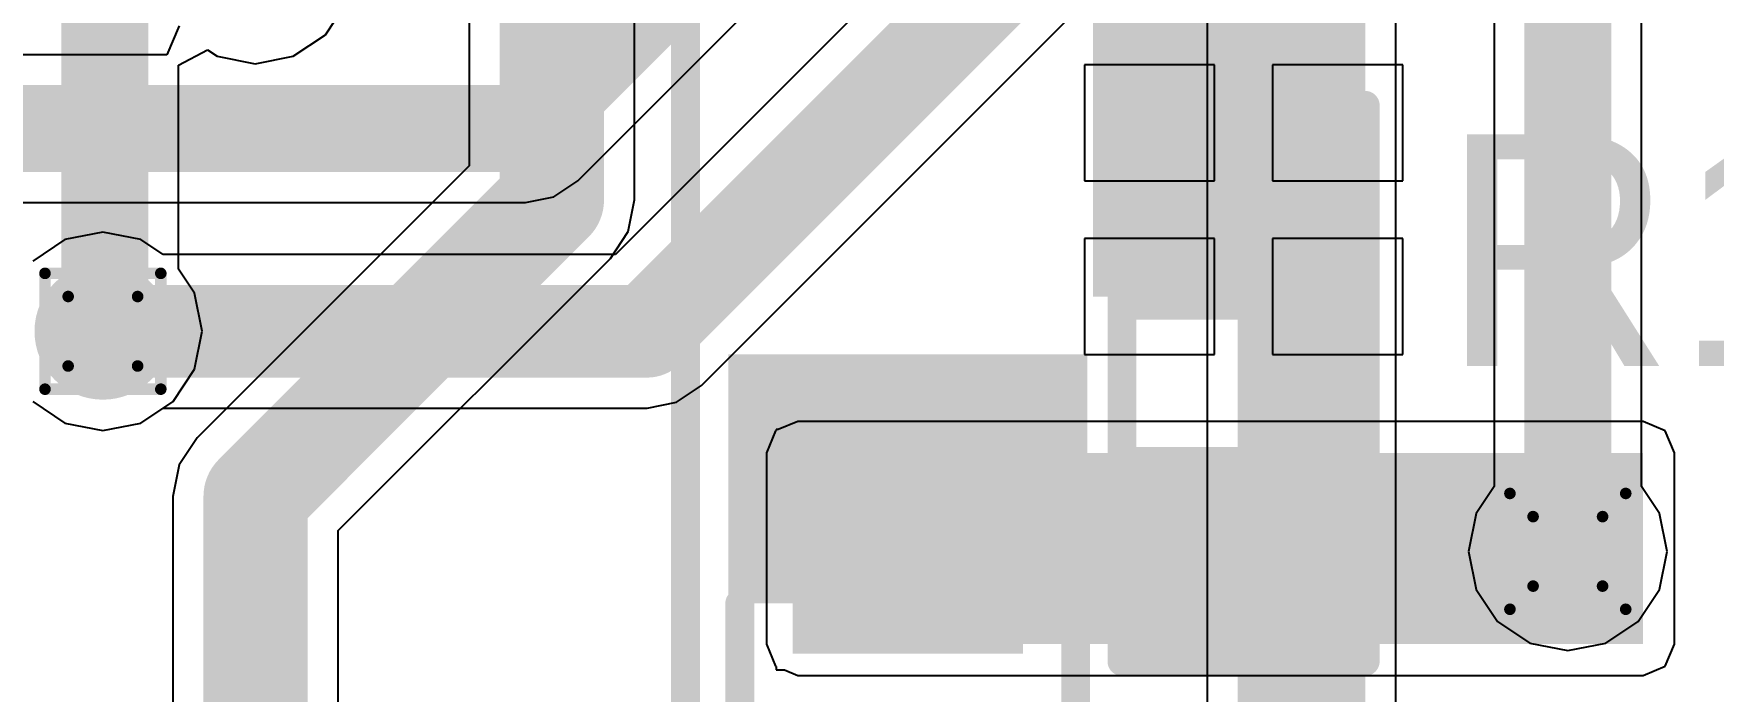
# Model space of a CAD drawing. Header units: inches. Extents: x -0.3 to 9.9, y -0.4 to 5.
# Drawn here: x 1.811 to 2.1011, y 0.5948 to 0.7084 of the extents above; entities that cross this region are included whole.
import ezdxf

# ---------------------------------------------------------------- set-up
doc = ezdxf.new("R2010")
doc.units = ezdxf.units.IN
doc.header["$MEASUREMENT"] = 0
for name, color, linetype in [('Bottom Layer', 5, 'Continuous'), ('Bottom Solder', 6, 'Continuous'), ('Drill Drawing', 1, 'Continuous'), ('Top Layer', 1, 'Continuous'), ('Top Overlay', 2, 'Continuous'), ('Top Paste', 8, 'Continuous'), ('Top Solder', 216, 'Continuous'), ('Via Holes', 16, 'Continuous')]:
    doc.layers.add(name, color=color, linetype=linetype)
doc.styles.add('Arial', font='', dxfattribs={"height": 0.2})
doc.styles.get('Arial').set_extended_font_data('Arial')

# ---------------------------------------------------------------- blocks, each defined once
blk = doc.blocks.new('14_TSSOP_53')
at = {"layer": 'Top Layer'}
for points in [[(-0.12992, 0.08563), (-0.08858, 0.08563), (-0.08858, 0.06791), (-0.12992, 0.06791)], [(0.08858, 0.08563), (0.12992, 0.08563), (0.12992, 0.06791), (0.08858, 0.06791)], [(-0.12992, 0.06004), (-0.08858, 0.06004), (-0.08858, 0.04232), (-0.12992, 0.04232)], [(0.08858, 0.06004), (0.12992, 0.06004), (0.12992, 0.04232), (0.08858, 0.04232)], [(-0.12992, 0.03445), (-0.08858, 0.03445), (-0.08858, 0.01673), (-0.12992, 0.01673)], [(0.08858, 0.03445), (0.12992, 0.03445), (0.12992, 0.01673), (0.08858, 0.01673)], [(-0.12992, 0.00886), (-0.08858, 0.00886), (-0.08858, -0.00886), (-0.12992, -0.00886)], [(0.08858, 0.00886), (0.12992, 0.00886), (0.12992, -0.00886), (0.08858, -0.00886)], [(-0.12992, -0.01673), (-0.08858, -0.01673), (-0.08858, -0.03445), (-0.12992, -0.03445)], [(0.08858, -0.01673), (0.12992, -0.01673), (0.12992, -0.03445), (0.08858, -0.03445)], [(-0.12992, -0.04232), (-0.08858, -0.04232), (-0.08858, -0.06004), (-0.12992, -0.06004)], [(0.08858, -0.04232), (0.12992, -0.04232), (0.12992, -0.06004), (0.08858, -0.06004)], [(-0.12992, -0.06791), (-0.08858, -0.06791), (-0.08858, -0.08563), (-0.12992, -0.08563)], [(0.08858, -0.06791), (0.12992, -0.06791), (0.12992, -0.08563), (0.08858, -0.08563)]]:
    blk.add_hatch(color=1, dxfattribs=at).paths.add_polyline_path(points)
at = {"layer": 'Top Overlay'}
blk.add_hatch(color=2, dxfattribs=at).paths.add_polyline_path([(-0.08401, 0.068), (-0.07301, 0.068), (-0.07301, 0.086), (-0.08401, 0.086)])
at = {"layer": 'Top Paste'}
for points in [[(-0.12992, 0.08563), (-0.08858, 0.08563), (-0.08858, 0.06791), (-0.12992, 0.06791)], [(0.08858, 0.08563), (0.12992, 0.08563), (0.12992, 0.06791), (0.08858, 0.06791)], [(-0.12992, 0.06004), (-0.08858, 0.06004), (-0.08858, 0.04232), (-0.12992, 0.04232)], [(0.08858, 0.06004), (0.12992, 0.06004), (0.12992, 0.04232), (0.08858, 0.04232)], [(-0.12992, 0.03445), (-0.08858, 0.03445), (-0.08858, 0.01673), (-0.12992, 0.01673)], [(0.08858, 0.03445), (0.12992, 0.03445), (0.12992, 0.01673), (0.08858, 0.01673)], [(-0.12992, 0.00886), (-0.08858, 0.00886), (-0.08858, -0.00886), (-0.12992, -0.00886)], [(0.08858, 0.00886), (0.12992, 0.00886), (0.12992, -0.00886), (0.08858, -0.00886)], [(-0.12992, -0.01673), (-0.08858, -0.01673), (-0.08858, -0.03445), (-0.12992, -0.03445)], [(0.08858, -0.01673), (0.12992, -0.01673), (0.12992, -0.03445), (0.08858, -0.03445)], [(-0.12992, -0.04232), (-0.08858, -0.04232), (-0.08858, -0.06004), (-0.12992, -0.06004)], [(0.08858, -0.04232), (0.12992, -0.04232), (0.12992, -0.06004), (0.08858, -0.06004)], [(-0.12992, -0.06791), (-0.08858, -0.06791), (-0.08858, -0.08563), (-0.12992, -0.08563)], [(0.08858, -0.06791), (0.12992, -0.06791), (0.12992, -0.08563), (0.08858, -0.08563)]]:
    blk.add_hatch(color=8, dxfattribs=at).paths.add_polyline_path(points)
at = {"layer": 'Top Solder'}
for points in [[(-0.13392, 0.08963), (-0.08458, 0.08963), (-0.08458, 0.06391), (-0.13392, 0.06391)], [(0.08458, 0.08963), (0.13392, 0.08963), (0.13392, 0.06391), (0.08458, 0.06391)], [(-0.13392, 0.06404), (-0.08458, 0.06404), (-0.08458, 0.03832), (-0.13392, 0.03832)], [(0.08458, 0.06404), (0.13392, 0.06404), (0.13392, 0.03832), (0.08458, 0.03832)], [(-0.13392, 0.03845), (-0.08458, 0.03845), (-0.08458, 0.01273), (-0.13392, 0.01273)], [(0.08458, 0.03845), (0.13392, 0.03845), (0.13392, 0.01273), (0.08458, 0.01273)], [(-0.13392, 0.01286), (-0.08458, 0.01286), (-0.08458, -0.01286), (-0.13392, -0.01286)], [(0.08458, 0.01286), (0.13392, 0.01286), (0.13392, -0.01286), (0.08458, -0.01286)], [(-0.13392, -0.01273), (-0.08458, -0.01273), (-0.08458, -0.03845), (-0.13392, -0.03845)], [(0.08458, -0.01273), (0.13392, -0.01273), (0.13392, -0.03845), (0.08458, -0.03845)], [(-0.13392, -0.03832), (-0.08458, -0.03832), (-0.08458, -0.06404), (-0.13392, -0.06404)], [(0.08458, -0.03832), (0.13392, -0.03832), (0.13392, -0.06404), (0.08458, -0.06404)], [(-0.13392, -0.06391), (-0.08458, -0.06391), (-0.08458, -0.08963), (-0.13392, -0.08963)], [(0.08458, -0.06391), (0.13392, -0.06391), (0.13392, -0.08963), (0.08458, -0.08963)]]:
    blk.add_hatch(color=216, dxfattribs=at).paths.add_polyline_path(points)
at = {"layer": 'Top Overlay'}
for points in [[(-0.09, 0.1, 0.005, 0.005, 0), (0.09, 0.1, 0.005, 0.005, 0)], [(-0.09, 0.1, 0.005, 0.005, 0), (-0.09, 0.092, 0.005, 0.005, 0)], [(0.09, 0.1, 0.005, 0.005, 0), (0.09, 0.092, 0.005, 0.005, 0)], [(-0.141, 0.082, 0.00787, 0.00787, 0), (-0.136, 0.077, 0.00787, 0.00787, 0)], [(-0.141, 0.082, 0.00787, 0.00787, 0), (-0.141, 0.072, 0.00787, 0.00787, 0)], [(-0.136, 0.077, 0.00787, 0.00787, 0), (-0.141, 0.072, 0.00787, 0.00787, 0)], [(-0.09, -0.092, 0.005, 0.005, 0), (-0.09, -0.1, 0.005, 0.005, 0)], [(0.09, -0.092, 0.005, 0.005, 0), (0.09, -0.1, 0.005, 0.005, 0)], [(-0.09, -0.1, 0.005, 0.005, 0), (0.09, -0.1, 0.005, 0.005, 0)]]:
    blk.add_lwpolyline(points, format="xyseb", dxfattribs=at)
for points in [[(-0.09125, 0.1, 0.0025, 0.0025, 1), (-0.08875, 0.1, 0.0025, 0.0025, 1)], [(-0.09125, 0.1, 0.0025, 0.0025, 1), (-0.08875, 0.1, 0.0025, 0.0025, 1)], [(0.08875, 0.1, 0.0025, 0.0025, 1), (0.09125, 0.1, 0.0025, 0.0025, 1)], [(0.08875, 0.1, 0.0025, 0.0025, 1), (0.09125, 0.1, 0.0025, 0.0025, 1)], [(-0.09125, 0.092, 0.0025, 0.0025, 1), (-0.08875, 0.092, 0.0025, 0.0025, 1)], [(0.08875, 0.092, 0.0025, 0.0025, 1), (0.09125, 0.092, 0.0025, 0.0025, 1)], [(-0.14297, 0.082, 0.00394, 0.00394, 1), (-0.13903, 0.082, 0.00394, 0.00394, 1)], [(-0.14297, 0.082, 0.00394, 0.00394, 1), (-0.13903, 0.082, 0.00394, 0.00394, 1)], [(-0.13797, 0.077, 0.00394, 0.00394, 1), (-0.13403, 0.077, 0.00394, 0.00394, 1)], [(-0.13797, 0.077, 0.00394, 0.00394, 1), (-0.13403, 0.077, 0.00394, 0.00394, 1)], [(-0.14297, 0.072, 0.00394, 0.00394, 1), (-0.13903, 0.072, 0.00394, 0.00394, 1)], [(-0.14297, 0.072, 0.00394, 0.00394, 1), (-0.13903, 0.072, 0.00394, 0.00394, 1)], [(-0.09125, -0.092, 0.0025, 0.0025, 1), (-0.08875, -0.092, 0.0025, 0.0025, 1)], [(0.08875, -0.092, 0.0025, 0.0025, 1), (0.09125, -0.092, 0.0025, 0.0025, 1)], [(-0.09125, -0.1, 0.0025, 0.0025, 1), (-0.08875, -0.1, 0.0025, 0.0025, 1)], [(-0.09125, -0.1, 0.0025, 0.0025, 1), (-0.08875, -0.1, 0.0025, 0.0025, 1)], [(0.08875, -0.1, 0.0025, 0.0025, 1), (0.09125, -0.1, 0.0025, 0.0025, 1)], [(0.08875, -0.1, 0.0025, 0.0025, 1), (0.09125, -0.1, 0.0025, 0.0025, 1)]]:
    blk.add_lwpolyline(points, format="xyseb", close=True, dxfattribs=at)
blk = doc.blocks.new('R___0603_86')
at = {"layer": 'Top Layer'}
for points in [[(-0.015, 0.0175), (-0.015, -0.0175), (-0.045, -0.0175), (-0.045, 0.0175)], [(0.045, 0.0175), (0.045, -0.0175), (0.015, -0.0175), (0.015, 0.0175)]]:
    blk.add_hatch(color=1, dxfattribs=at).paths.add_polyline_path(points)
at = {"layer": 'Top Paste'}
for points in [[(-0.015, 0.0175), (-0.015, -0.0175), (-0.045, -0.0175), (-0.045, 0.0175)], [(0.045, 0.0175), (0.045, -0.0175), (0.015, -0.0175), (0.015, 0.0175)]]:
    blk.add_hatch(color=8, dxfattribs=at).paths.add_polyline_path(points)
at = {"layer": 'Top Solder'}
for points in [[(-0.011, 0.0215), (-0.011, -0.0215), (-0.049, -0.0215), (-0.049, 0.0215)], [(0.049, 0.0215), (0.049, -0.0215), (0.011, -0.0215), (0.011, 0.0215)]]:
    blk.add_hatch(color=216, dxfattribs=at).paths.add_polyline_path(points)
at = {"layer": 'Top Overlay'}
for points in [[(0.048, 0.021, 0.005, 0.005, 0), (-0.048, 0.021, 0.005, 0.005, 0)], [(-0.048, -0.021, 0.005, 0.005, 0), (-0.048, 0.021, 0.005, 0.005, 0)], [(0.048, -0.021, 0.005, 0.005, 0), (0.048, 0.021, 0.005, 0.005, 0)], [(0.048, -0.021, 0.005, 0.005, 0), (-0.048, -0.021, 0.005, 0.005, 0)]]:
    blk.add_lwpolyline(points, format="xyseb", dxfattribs=at)
for points in [[(-0.04925, 0.021, 0.0025, 0.0025, 1), (-0.04675, 0.021, 0.0025, 0.0025, 1)], [(-0.04925, 0.021, 0.0025, 0.0025, 1), (-0.04675, 0.021, 0.0025, 0.0025, 1)], [(0.04675, 0.021, 0.0025, 0.0025, 1), (0.04925, 0.021, 0.0025, 0.0025, 1)], [(0.04675, 0.021, 0.0025, 0.0025, 1), (0.04925, 0.021, 0.0025, 0.0025, 1)], [(-0.04925, -0.021, 0.0025, 0.0025, 1), (-0.04675, -0.021, 0.0025, 0.0025, 1)], [(-0.04925, -0.021, 0.0025, 0.0025, 1), (-0.04675, -0.021, 0.0025, 0.0025, 1)], [(0.04675, -0.021, 0.0025, 0.0025, 1), (0.04925, -0.021, 0.0025, 0.0025, 1)], [(0.04675, -0.021, 0.0025, 0.0025, 1), (0.04925, -0.021, 0.0025, 0.0025, 1)]]:
    blk.add_lwpolyline(points, format="xyseb", close=True, dxfattribs=at)
blk = doc.blocks.new('SOD_323_154')
at = {"layer": 'Top Layer'}
for points in [[(-0.02953, -0.01772), (-0.06102, -0.01772), (-0.06102, 0.01772), (-0.02953, 0.01772)], [(0.06102, -0.01772), (0.02953, -0.01772), (0.02953, 0.01772), (0.06102, 0.01772)]]:
    blk.add_hatch(color=1, dxfattribs=at).paths.add_polyline_path(points)
at = {"layer": 'Top Overlay'}
for points in [[(-0.079, 0.019), (-0.036, 0.019), (-0.036, 0.031), (-0.079, 0.031)], [(-0.079, -0.02), (-0.062, -0.02), (-0.062, 0.02), (-0.079, 0.02)], [(-0.079, -0.031), (-0.036, -0.031), (-0.036, -0.019), (-0.079, -0.019)]]:
    blk.add_hatch(color=2, dxfattribs=at).paths.add_polyline_path(points)
at = {"layer": 'Top Paste'}
for points in [[(-0.02953, -0.01772), (-0.06102, -0.01772), (-0.06102, 0.01772), (-0.02953, 0.01772)], [(0.06102, -0.01772), (0.02953, -0.01772), (0.02953, 0.01772), (0.06102, 0.01772)]]:
    blk.add_hatch(color=8, dxfattribs=at).paths.add_polyline_path(points)
at = {"layer": 'Top Solder'}
for points in [[(-0.02736, -0.01988), (-0.06319, -0.01988), (-0.06319, 0.01988), (-0.02736, 0.01988)], [(0.06319, -0.01988), (0.02736, -0.01988), (0.02736, 0.01988), (0.06319, 0.01988)]]:
    blk.add_hatch(color=216, dxfattribs=at).paths.add_polyline_path(points)
at = {"layer": 'Top Overlay'}
for points in [[(0.037, 0.029, 0.005, 0.005, 0), (-0.036, 0.029, 0.005, 0.005, 0)], [(0.037, 0.022, 0.005, 0.005, 0), (0.037, 0.029, 0.005, 0.005, 0)], [(0.037, -0.029, 0.005, 0.005, 0), (0.037, -0.022, 0.005, 0.005, 0)], [(0.037, -0.029, 0.005, 0.005, 0), (-0.036, -0.029, 0.005, 0.005, 0)]]:
    blk.add_lwpolyline(points, format="xyseb", dxfattribs=at)
for points in [[(-0.03725, 0.029, 0.0025, 0.0025, 1), (-0.03475, 0.029, 0.0025, 0.0025, 1)], [(0.03575, 0.029, 0.0025, 0.0025, 1), (0.03825, 0.029, 0.0025, 0.0025, 1)], [(0.03575, 0.029, 0.0025, 0.0025, 1), (0.03825, 0.029, 0.0025, 0.0025, 1)], [(0.03575, 0.022, 0.0025, 0.0025, 1), (0.03825, 0.022, 0.0025, 0.0025, 1)], [(0.03575, -0.022, 0.0025, 0.0025, 1), (0.03825, -0.022, 0.0025, 0.0025, 1)], [(-0.03725, -0.029, 0.0025, 0.0025, 1), (-0.03475, -0.029, 0.0025, 0.0025, 1)], [(0.03575, -0.029, 0.0025, 0.0025, 1), (0.03825, -0.029, 0.0025, 0.0025, 1)], [(0.03575, -0.029, 0.0025, 0.0025, 1), (0.03825, -0.029, 0.0025, 0.0025, 1)]]:
    blk.add_lwpolyline(points, format="xyseb", close=True, dxfattribs=at)

msp = doc.modelspace()

# ---------------------------------------------------------------- hatches: boundary and pattern name
at = {"layer": 'Bottom Layer'}
h = msp.add_hatch(color=5, dxfattribs=at)
edge = h.paths.add_edge_path()
edge.add_arc((1.823, 0.657), 0.01181, 0, 360)
h = msp.add_hatch(color=5, dxfattribs=at)
edge = h.paths.add_edge_path()
edge.add_arc((2.076, 0.619), 0.01181, 0, 360)
at = {"layer": 'Bottom Solder'}
h = msp.add_hatch(color=6, dxfattribs=at)
edge = h.paths.add_edge_path()
edge.add_arc((1.823, 0.657), 0.00591, 0, 360)
h = msp.add_hatch(color=6, dxfattribs=at)
edge = h.paths.add_edge_path()
edge.add_arc((2.076, 0.619), 0.00591, 0, 360)
at = {"layer": 'Top Layer'}
for points in [[(2.041, 0.784), (1.994, 0.784), (1.994, 0.663), (2.041, 0.663)], [(1.943, 0.603), (2.089, 0.603), (2.089, 0.636), (1.943, 0.636)]]:
    msp.add_hatch(color=1, dxfattribs=at).paths.add_polyline_path(points)
h = msp.add_hatch(color=1, dxfattribs=at)
edge = h.paths.add_edge_path()
edge.add_arc((1.823, 0.657), 0.01181, 0, 360)
h = msp.add_hatch(color=1, dxfattribs=at)
edge = h.paths.add_edge_path()
edge.add_arc((2.076, 0.619), 0.01181, 0, 360)
at = {"layer": 'Top Solder'}
h = msp.add_hatch(color=216, dxfattribs=at)
edge = h.paths.add_edge_path()
edge.add_arc((1.823, 0.657), 0.00591, 0, 360)
h = msp.add_hatch(color=216, dxfattribs=at)
edge = h.paths.add_edge_path()
edge.add_arc((2.076, 0.619), 0.00591, 0, 360)
at = {"layer": 'Via Holes'}
h = msp.add_hatch(color=7, dxfattribs=at)
edge = h.paths.add_edge_path()
edge.add_arc((1.823, 0.657), 0.00591, 0, 360)
h = msp.add_hatch(color=7, dxfattribs=at)
edge = h.paths.add_edge_path()
edge.add_arc((2.076, 0.619), 0.00591, 0, 360)

# ---------------------------------------------------------------- linework, layer by layer
at = {"layer": 'Bottom Layer'}
for p, q in [((2.06326, 1.12982), (2.06326, 0.63018)), ((2.08874, 0.63018), (2.08874, 1.12982)), ((2.01369, 0.80184), (2.01369, 0.441)), ((2.04631, 0.44776), (2.04631, 0.80184)), ((1.90501, 0.68299), (1.95201, 0.72999)), ((1.97175, 0.73049), (1.91151, 0.67025)), ((1.92637, 0.64763), (1.99437, 0.71563)), ((1.83615, 0.70974), (1.83403, 0.70474)), ((1.83403, 0.70474), (1.80918, 0.70474)), ((1.90088, 0.68023), (1.90501, 0.68299)), ((1.80918, 0.67926), (1.896, 0.67926)), ((1.896, 0.67926), (1.90088, 0.68023)), ((1.823, 0.67414), (1.81644, 0.67284)), ((1.82956, 0.67284), (1.823, 0.67414)), ((1.81644, 0.67284), (1.81088, 0.66912)), ((1.83342, 0.67025), (1.82956, 0.67284)), ((1.91151, 0.67025), (1.83342, 0.67025)), ((1.92207, 0.64475), (1.92637, 0.64763)), ((1.81088, 0.64488), (1.81644, 0.64116)), ((1.917, 0.64375), (1.92207, 0.64475)), ((1.81644, 0.64116), (1.823, 0.63986)), ((1.823, 0.63986), (1.82956, 0.64116)), ((1.82956, 0.64116), (1.83342, 0.64375)), ((1.83342, 0.64375), (1.917, 0.64375)), ((2.06326, 0.63018), (2.06016, 0.62556)), ((2.09184, 0.62556), (2.08874, 0.63018)), ((2.06016, 0.62556), (2.05886, 0.619)), ((2.09314, 0.619), (2.09184, 0.62556)), ((2.05886, 0.619), (2.06016, 0.61244)), ((2.09184, 0.61244), (2.09314, 0.619)), ((2.06016, 0.61244), (2.06388, 0.60688)), ((2.08812, 0.60688), (2.09184, 0.61244)), ((2.06388, 0.60688), (2.06944, 0.60316)), ((2.08256, 0.60316), (2.08812, 0.60688)), ((2.06944, 0.60316), (2.076, 0.60186)), ((2.076, 0.60186), (2.08256, 0.60316))]:
    msp.add_line(p, q, dxfattribs=at)
for points in [[(2.076, 0.619, 0.015, 0.015, 0), (2.076, 1.14167, 0.015, 0.015, 0)], [(2.03, 0.441, 0.022, 0.022, 0), (2.03, 0.806, 0.022, 0.022, 0)], [(1.896, 0.692, 0.015, 0.015, 0), (1.943, 0.739, 0.015, 0.015, 0)], [(1.917, 0.657, 0.016, 0.016, 0), (1.985, 0.725, 0.016, 0.016, 0)], [(1.798, 0.692, 0.015, 0.015, 0), (1.896, 0.692, 0.015, 0.015, 0)], [(1.823, 0.657, 0.016, 0.016, 0), (1.917, 0.657, 0.016, 0.016, 0)]]:
    msp.add_lwpolyline(points, format="xyseb", dxfattribs=at)
for points in [[(1.89225, 0.692, 0.0075, 0.0075, 1), (1.89975, 0.692, 0.0075, 0.0075, 1)], [(1.89225, 0.692, 0.0075, 0.0075, 1), (1.89975, 0.692, 0.0075, 0.0075, 1)], [(1.819, 0.657, 0.008, 0.008, 1), (1.827, 0.657, 0.008, 0.008, 1)], [(1.913, 0.657, 0.008, 0.008, 1), (1.921, 0.657, 0.008, 0.008, 1)], [(1.913, 0.657, 0.008, 0.008, 1), (1.921, 0.657, 0.008, 0.008, 1)], [(2.07225, 0.619, 0.0075, 0.0075, 1), (2.07975, 0.619, 0.0075, 0.0075, 1)]]:
    msp.add_lwpolyline(points, format="xyseb", close=True, dxfattribs=at)
at = {"layer": 'Drill Drawing'}
for points in [[(1.813, 0.667, 0.002, 0.002, 0), (1.833, 0.667, 0.002, 0.002, 0)], [(1.813, 0.647, 0.002, 0.002, 0), (1.813, 0.667, 0.002, 0.002, 0)], [(1.833, 0.647, 0.002, 0.002, 0), (1.833, 0.667, 0.002, 0.002, 0)], [(1.817, 0.663, 0.002, 0.002, 0), (1.829, 0.663, 0.002, 0.002, 0)], [(1.817, 0.651, 0.002, 0.002, 0), (1.817, 0.663, 0.002, 0.002, 0)], [(1.829, 0.651, 0.002, 0.002, 0), (1.829, 0.663, 0.002, 0.002, 0)], [(1.817, 0.651, 0.002, 0.002, 0), (1.829, 0.651, 0.002, 0.002, 0)], [(1.813, 0.647, 0.002, 0.002, 0), (1.833, 0.647, 0.002, 0.002, 0)], [(2.066, 0.629, 0.002, 0.002, 0), (2.086, 0.629, 0.002, 0.002, 0)], [(2.066, 0.609, 0.002, 0.002, 0), (2.066, 0.629, 0.002, 0.002, 0)], [(2.086, 0.609, 0.002, 0.002, 0), (2.086, 0.629, 0.002, 0.002, 0)], [(2.07, 0.625, 0.002, 0.002, 0), (2.082, 0.625, 0.002, 0.002, 0)], [(2.07, 0.613, 0.002, 0.002, 0), (2.07, 0.625, 0.002, 0.002, 0)], [(2.082, 0.613, 0.002, 0.002, 0), (2.082, 0.625, 0.002, 0.002, 0)], [(2.07, 0.613, 0.002, 0.002, 0), (2.082, 0.613, 0.002, 0.002, 0)], [(2.066, 0.609, 0.002, 0.002, 0), (2.086, 0.609, 0.002, 0.002, 0)]]:
    msp.add_lwpolyline(points, format="xyseb", dxfattribs=at)
for points in [[(1.8125, 0.667, 0.001, 0.001, 1), (1.8135, 0.667, 0.001, 0.001, 1)], [(1.8125, 0.667, 0.001, 0.001, 1), (1.8135, 0.667, 0.001, 0.001, 1)], [(1.8325, 0.667, 0.001, 0.001, 1), (1.8335, 0.667, 0.001, 0.001, 1)], [(1.8325, 0.667, 0.001, 0.001, 1), (1.8335, 0.667, 0.001, 0.001, 1)], [(1.8165, 0.663, 0.001, 0.001, 1), (1.8175, 0.663, 0.001, 0.001, 1)], [(1.8165, 0.663, 0.001, 0.001, 1), (1.8175, 0.663, 0.001, 0.001, 1)], [(1.8285, 0.663, 0.001, 0.001, 1), (1.8295, 0.663, 0.001, 0.001, 1)], [(1.8285, 0.663, 0.001, 0.001, 1), (1.8295, 0.663, 0.001, 0.001, 1)], [(1.8165, 0.651, 0.001, 0.001, 1), (1.8175, 0.651, 0.001, 0.001, 1)], [(1.8165, 0.651, 0.001, 0.001, 1), (1.8175, 0.651, 0.001, 0.001, 1)], [(1.8285, 0.651, 0.001, 0.001, 1), (1.8295, 0.651, 0.001, 0.001, 1)], [(1.8285, 0.651, 0.001, 0.001, 1), (1.8295, 0.651, 0.001, 0.001, 1)], [(1.8125, 0.647, 0.001, 0.001, 1), (1.8135, 0.647, 0.001, 0.001, 1)], [(1.8125, 0.647, 0.001, 0.001, 1), (1.8135, 0.647, 0.001, 0.001, 1)], [(1.8325, 0.647, 0.001, 0.001, 1), (1.8335, 0.647, 0.001, 0.001, 1)], [(1.8325, 0.647, 0.001, 0.001, 1), (1.8335, 0.647, 0.001, 0.001, 1)], [(2.0655, 0.629, 0.001, 0.001, 1), (2.0665, 0.629, 0.001, 0.001, 1)], [(2.0655, 0.629, 0.001, 0.001, 1), (2.0665, 0.629, 0.001, 0.001, 1)], [(2.0855, 0.629, 0.001, 0.001, 1), (2.0865, 0.629, 0.001, 0.001, 1)], [(2.0855, 0.629, 0.001, 0.001, 1), (2.0865, 0.629, 0.001, 0.001, 1)], [(2.0695, 0.625, 0.001, 0.001, 1), (2.0705, 0.625, 0.001, 0.001, 1)], [(2.0695, 0.625, 0.001, 0.001, 1), (2.0705, 0.625, 0.001, 0.001, 1)], [(2.0815, 0.625, 0.001, 0.001, 1), (2.0825, 0.625, 0.001, 0.001, 1)], [(2.0815, 0.625, 0.001, 0.001, 1), (2.0825, 0.625, 0.001, 0.001, 1)], [(2.0695, 0.613, 0.001, 0.001, 1), (2.0705, 0.613, 0.001, 0.001, 1)], [(2.0695, 0.613, 0.001, 0.001, 1), (2.0705, 0.613, 0.001, 0.001, 1)], [(2.0815, 0.613, 0.001, 0.001, 1), (2.0825, 0.613, 0.001, 0.001, 1)], [(2.0815, 0.613, 0.001, 0.001, 1), (2.0825, 0.613, 0.001, 0.001, 1)], [(2.0655, 0.609, 0.001, 0.001, 1), (2.0665, 0.609, 0.001, 0.001, 1)], [(2.0655, 0.609, 0.001, 0.001, 1), (2.0665, 0.609, 0.001, 0.001, 1)], [(2.0855, 0.609, 0.001, 0.001, 1), (2.0865, 0.609, 0.001, 0.001, 1)], [(2.0855, 0.609, 0.001, 0.001, 1), (2.0865, 0.609, 0.001, 0.001, 1)]]:
    msp.add_lwpolyline(points, format="xyseb", close=True, dxfattribs=at)
at = {"layer": 'Top Layer'}
for p, q in [((1.88628, 0.72874), (1.88628, 0.68559)), ((1.91483, 0.67968), (1.91483, 0.72609)), ((1.86143, 0.70819), (1.86515, 0.71375)), ((1.85587, 0.70448), (1.86143, 0.70819)), ((1.83607, 0.70293), (1.84107, 0.7056)), ((1.84107, 0.7056), (1.84275, 0.70448)), ((1.83607, 0.6677), (1.83607, 0.70293)), ((1.84275, 0.70448), (1.84931, 0.70317)), ((1.84931, 0.70317), (1.85587, 0.70448)), ((2.015, 0.703), (1.9925, 0.703)), ((1.9925, 0.703), (1.9925, 0.683)), ((2.015, 0.683), (2.015, 0.703)), ((2.0475, 0.703), (2.025, 0.703)), ((2.025, 0.703), (2.025, 0.683)), ((2.0475, 0.683), (2.0475, 0.703)), ((1.88628, 0.68559), (1.83928, 0.63859)), ((1.9925, 0.683), (2.015, 0.683)), ((2.025, 0.683), (2.0475, 0.683)), ((1.91374, 0.67421), (1.91483, 0.67967)), ((1.91483, 0.67967), (1.91483, 0.67968)), ((1.91065, 0.66958), (1.91374, 0.67421)), ((2.015, 0.673), (1.9925, 0.673)), ((1.9925, 0.673), (1.9925, 0.653)), ((2.015, 0.653), (2.015, 0.673)), ((2.0475, 0.673), (2.025, 0.673)), ((2.025, 0.673), (2.025, 0.653)), ((2.0475, 0.653), (2.0475, 0.673)), ((1.83884, 0.66356), (1.83607, 0.6677)), ((1.86365, 0.62258), (1.91065, 0.66958)), ((1.84014, 0.657), (1.83884, 0.66356)), ((1.83884, 0.65044), (1.84014, 0.657)), ((1.9925, 0.653), (2.015, 0.653)), ((2.025, 0.653), (2.0475, 0.653)), ((1.83512, 0.64488), (1.83884, 0.65044)), ((1.81088, 0.64488), (1.81644, 0.64116)), ((1.82956, 0.64116), (1.83512, 0.64488)), ((1.81644, 0.64116), (1.823, 0.63986)), ((1.823, 0.63986), (1.82956, 0.64116)), ((1.943, 0.64141), (1.93965, 0.64002)), ((2.089, 0.64141), (1.943, 0.64141)), ((2.09283, 0.63983), (2.089, 0.64141)), ((1.83928, 0.63859), (1.83619, 0.63396)), ((1.93917, 0.63983), (1.93759, 0.636)), ((1.93928, 0.63987), (1.93917, 0.63983)), ((1.93965, 0.64002), (1.93928, 0.64002)), ((1.93928, 0.64002), (1.93928, 0.63987)), ((2.09441, 0.636), (2.09283, 0.63983)), ((1.93759, 0.636), (1.93759, 0.603)), ((2.09441, 0.603), (2.09441, 0.636)), ((1.83619, 0.63396), (1.8351, 0.62849)), ((1.8351, 0.62849), (1.8351, 0.62849)), ((1.8351, 0.62849), (1.8351, 0.57949)), ((1.86365, 0.57949), (1.86365, 0.62258)), ((1.93759, 0.603), (1.93917, 0.59917)), ((2.09283, 0.59917), (2.09441, 0.603)), ((1.93917, 0.59917), (1.93928, 0.59913)), ((1.93928, 0.59913), (1.93928, 0.59853)), ((1.93928, 0.59853), (1.94073, 0.59853)), ((1.94073, 0.59853), (1.943, 0.59759)), ((2.089, 0.59759), (2.09283, 0.59917)), ((1.943, 0.59759), (2.089, 0.59759))]:
    msp.add_line(p, q, dxfattribs=at)
for points in [[(1.82332, 0.65732, 0.015, 0.015, 0), (1.82332, 0.75409, 0.015, 0.015, 0)], [(1.90055, 0.67967, 0.018, 0.018, 0), (1.90055, 0.75145, 0.018, 0.018, 0)], [(1.84937, 0.62849, 0.018, 0.018, 0), (1.90055, 0.67967, 0.018, 0.018, 0)], [(1.823, 0.657, 0.015, 0.015, 0), (1.82332, 0.65732, 0.015, 0.015, 0)], [(1.84937, 0.57059, 0.018, 0.018, 0), (1.84937, 0.62849, 0.018, 0.018, 0)]]:
    msp.add_lwpolyline(points, format="xyseb", dxfattribs=at)
for points in [[(1.89605, 0.67967, 0.009, 0.009, 1), (1.90505, 0.67967, 0.009, 0.009, 1)], [(1.89605, 0.67967, 0.009, 0.009, 1), (1.90505, 0.67967, 0.009, 0.009, 1)], [(1.81925, 0.657, 0.0075, 0.0075, 1), (1.82675, 0.657, 0.0075, 0.0075, 1)], [(1.81957, 0.65732, 0.0075, 0.0075, 1), (1.82707, 0.65732, 0.0075, 0.0075, 1)], [(1.81957, 0.65732, 0.0075, 0.0075, 1), (1.82707, 0.65732, 0.0075, 0.0075, 1)], [(1.84487, 0.62849, 0.009, 0.009, 1), (1.85387, 0.62849, 0.009, 0.009, 1)], [(1.84487, 0.62849, 0.009, 0.009, 1), (1.85387, 0.62849, 0.009, 0.009, 1)]]:
    msp.add_lwpolyline(points, format="xyseb", close=True, dxfattribs=at)

# ---------------------------------------------------------------- block references
for name, p, rotation in [('14_TSSOP_53', (1.82364, 0.64516), 90), ('R___0603_86', (2.02, 0.648), 270), ('SOD_323_154', (1.962, 0.574), 270)]:
    msp.add_blockref(name, p, dxfattribs=dict(rotation=rotation))

# ---------------------------------------------------------------- texts
at = {"layer": 'Top Overlay', "style": 'Arial'}
msp.add_text('R19', height=0.04, dxfattribs=at).set_placement((2.05402, 0.65101))

doc.saveas('drawing.dxf')
